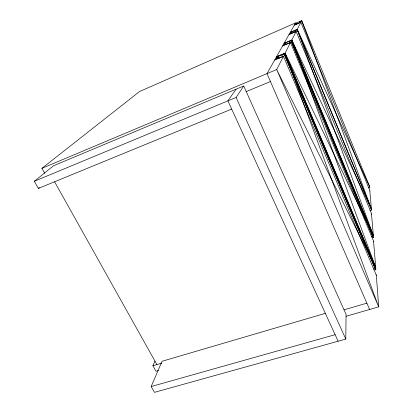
<?xml version="1.0" encoding="UTF-8"?>
<svg xmlns="http://www.w3.org/2000/svg" width="413" height="413" viewBox="0 0 413 413"><rect width="100%" height="100%" fill="white"/><g stroke="black" fill="none" stroke-linecap="round" stroke-linejoin="round"><path stroke-width="0.62" d="M325.506 313.297L162.072 361.272L151.148 386.547L154.452 392.35L345.8 339.083L346.063 314.345L243.727 85.987L53.422 165.819L34.315 181.276L38.378 188.416L231.678 109.089M275.838 59.555L277.536 56.493L285.001 53.308L375.789 268.011L375.784 269.968L284.129 54.067L278.052 56.354L276.808 58.61L283.519 56.194L276.695 69.544L41.935 168.328L44.769 173.367M158.468 370.554L155.995 371.272L152.893 365.753L155.009 361.045M290.525 42.508L285.12 53.081L276.498 56.762L277.004 57.944M295.197 24.785L296.106 23.113L301.707 20.65L369.733 186.867L369.707 188.018L368.288 187.585M296.028 24.114L295.543 22.932L267.005 73.622L369.609 309.492M34.315 181.276L236.091 97.468L243.727 85.987M236.06 89.203L227.909 100.87L338.123 341.221M38.378 188.416L39.343 187.605M41.935 168.328L139.573 91.51L295.543 22.932M294.273 25.193L300.865 22.297L370.048 191.059M290.194 32.431L297.257 29.354L300.891 22.245L295.832 24.248L296.503 22.978L296.993 24.171M288.966 34.615L296.167 31.476L371.772 214.223M282.554 46.008L290.484 42.585L373.832 241.817M274.64 60.066L283.468 56.302L376.326 275.249M246.065 91.665L270.443 81.521M152.893 365.753L161.85 363.135M343.936 309.858L366.852 303.157M346.079 316.296L378.685 306.864L376.31 275.006A0.589 0.279 -20.7 0 0 376.042 274.846M151.148 386.547L335.124 334.68M371.395 236.778C372.918 235.993 373.92 239.375 373.388 235.885L291.717 40.18L284.996 43.086L283.669 45.528M373.584 268.992L374.947 269.137L375.525 269.926M371.493 213.97L373.357 235.425L291.81 39.994L296.198 31.398L290.675 33.536L291.501 32.033L291.996 33.226M369.836 210.052L371.38 210.625L371.406 209.272L297.179 29.504L291.067 32.168L289.978 34.171M290.52 42.493L284.48 44.8L285.466 42.947L285.966 44.134M369.836 190.847L371.375 208.89L297.257 29.354L369.733 186.867M373.579 241.497L375.747 267.448L285.12 53.081L373.388 235.885M284.201 54.227L285.001 53.308L378.685 306.864L276.695 69.544L375.789 268.011M54.588 181.756L156.899 364.581M371.406 209.272L291.81 39.994L284.046 43.35L284.547 44.537M236.091 97.468L345.8 339.083M278.052 56.354L279.064 58.723M284.221 54.155L375.489 269.73M281.914 54.707L282.92 57.082M373.115 237.31L291.02 40.841L288.94 41.445L289.689 43.226M373.145 237.47L291.036 40.939L291.717 40.18L375.747 267.448M295.15 31.842L294.66 30.655L296.782 30.082L297.179 29.504L373.357 235.425M299.89 22.896L299.404 21.708L301.366 21.135L301.707 20.65L371.375 208.89"/></g></svg>
